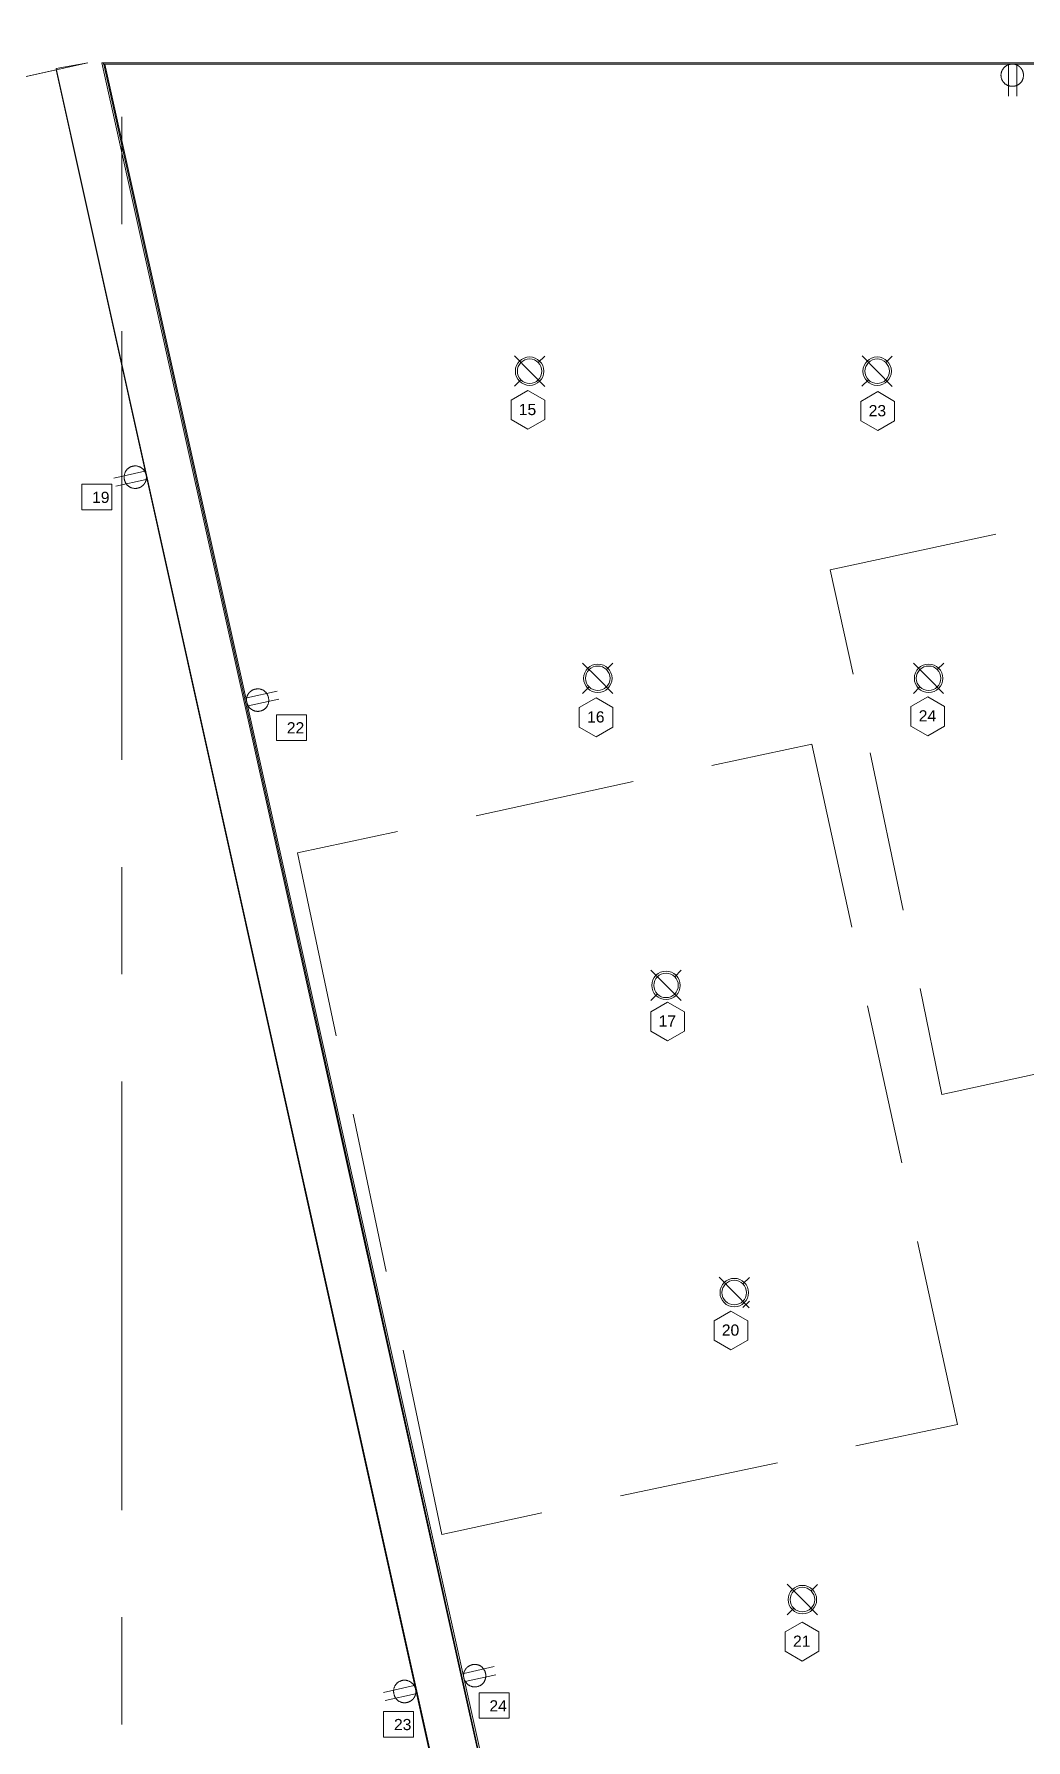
# Model space of a CAD drawing. Header units: inches. Extents: x 0.9 to 36.3, y 0.7 to 23.3.
# Drawn here: x 17.228 to 18.386, y 10.397 to 12.386 of the extents above; entities that cross this region are included whole.
import ezdxf

# ---------------------------------------------------------------- set-up
doc = ezdxf.new("R2010")
doc.units = ezdxf.units.IN
for name, color, linetype, lineweight, true_color in [('Lights', 7, 'Continuous', 5, 0xff0a0a), ('Numbering Lights', 1, 'Continuous', 0, 0xff0000), ('PDF_Geometry', 7, 'Continuous', 9, 0x777777)]:
    doc.layers.add(name, color=color, linetype=linetype, lineweight=lineweight, true_color=true_color)
doc.layers.add('Numbering receptecles', color=170, linetype='Continuous', lineweight=0)
doc.layers.add('Receptacles', color=170, linetype='Continuous', lineweight=0)
doc.styles.get("Standard").update_dxf_attribs({"font": 'arial.ttf'})

msp = doc.modelspace()

# ---------------------------------------------------------------- linework, layer by layer
at = {"layer": 'Lights', "linetype": 'ByBlock', "ltscale": 0.001}
for p, q in [((17.789, 12.0108), (17.8067, 11.993)), ((17.8168, 12.0031), (17.8244, 12.0107)), ((18.1947, 12.0108), (18.2123, 11.993)), ((18.2225, 12.0031), (18.23, 12.0107)), ((17.7889, 11.9754), (17.7965, 11.9829)), ((17.8067, 11.993), (17.8243, 11.9753)), ((18.1946, 11.9754), (18.2022, 11.9829)), ((18.2123, 11.993), (18.2299, 11.9753)), ((17.8686, 11.6525), (17.8863, 11.6348)), ((17.8964, 11.6449), (17.904, 11.6524)), ((18.2547, 11.6525), (18.2723, 11.6348)), ((18.2825, 11.6449), (18.29, 11.6524)), ((17.8685, 11.6172), (17.8761, 11.6247)), ((17.8863, 11.6348), (17.9039, 11.6171)), ((18.2546, 11.6172), (18.2622, 11.6247)), ((18.2723, 11.6348), (18.2899, 11.6171)), ((17.9482, 11.2943), (17.9659, 11.2766)), ((17.976, 11.2867), (17.9836, 11.2942)), ((17.9481, 11.2589), (17.9557, 11.2665)), ((17.9659, 11.2766), (17.9835, 11.2588)), ((18.0279, 10.9361), (18.0455, 10.9183)), ((18.0556, 10.9284), (18.0632, 10.936)), ((18.0455, 10.9183), (18.0631, 10.9006)), ((18.0556, 10.9007), (18.0632, 10.9082)), ((18.1074, 10.578), (18.1251, 10.5602)), ((18.1352, 10.5703), (18.1428, 10.5779)), ((18.1073, 10.5426), (18.1149, 10.5501)), ((18.1251, 10.5602), (18.1427, 10.5425))]:
    msp.add_line(p, q, dxfattribs=at)
for centre, radius in [((17.8067, 11.993), 0.0166), ((17.8067, 11.993), 0.0143), ((18.2123, 11.993), 0.0166), ((18.2123, 11.993), 0.0143), ((17.8863, 11.6348), 0.0166), ((17.8863, 11.6348), 0.0143), ((18.2723, 11.6348), 0.0166), ((18.2723, 11.6348), 0.0143), ((17.9659, 11.2766), 0.0166), ((17.9659, 11.2766), 0.0143), ((18.0455, 10.9183), 0.0166), ((18.0455, 10.9183), 0.0143), ((18.1251, 10.5602), 0.0166), ((18.1251, 10.5602), 0.0143)]:
    msp.add_circle(centre, radius, dxfattribs=at)
at = {"layer": 'Numbering Lights', "linetype": 'ByBlock', "ltscale": 0.001}
for points in [[(17.8046, 11.9706), (17.785, 11.9592), (17.785, 11.9365), (17.8046, 11.9252), (17.8243, 11.9365), (17.8243, 11.9592)], [(18.2129, 11.9692), (18.1932, 11.9578), (18.1932, 11.9351), (18.2129, 11.9238), (18.2325, 11.9351), (18.2325, 11.9578)], [(17.8843, 11.612), (17.8647, 11.6006), (17.8647, 11.5779), (17.8843, 11.5666), (17.904, 11.5779), (17.904, 11.6006)], [(18.2713, 11.6132), (18.2516, 11.6018), (18.2516, 11.5791), (18.2713, 11.5678), (18.2909, 11.5791), (18.2909, 11.6018)], [(17.9678, 11.2571), (17.9481, 11.2458), (17.9481, 11.2231), (17.9678, 11.2118), (17.9874, 11.2231), (17.9874, 11.2458)], [(18.0416, 10.8968), (18.0219, 10.8854), (18.0219, 10.8628), (18.0416, 10.8514), (18.0612, 10.8628), (18.0612, 10.8854)], [(18.1246, 10.5339), (18.105, 10.5226), (18.105, 10.4999), (18.1246, 10.4885), (18.1443, 10.4999), (18.1443, 10.5226)]]:
    msp.add_lwpolyline(points, close=True, dxfattribs=at)
at = {"layer": 'Numbering receptecles', "linetype": 'ByBlock', "ltscale": 0.001}
for points in [[(17.284, 11.8611), (17.319, 11.8611), (17.319, 11.8313), (17.284, 11.8313)], [(17.5113, 11.5923), (17.5463, 11.5923), (17.5463, 11.5624), (17.5113, 11.5624)], [(17.7477, 10.4515), (17.7827, 10.4515), (17.7827, 10.4217), (17.7477, 10.4217)], [(17.6362, 10.4297), (17.6712, 10.4297), (17.6712, 10.3998), (17.6362, 10.3998)]]:
    msp.add_lwpolyline(points, close=True, dxfattribs=at)
at = {"layer": 'PDF_Geometry', "linetype": 'ByBlock'}
for points in [[(17.8343, 9.7379), (17.2543, 12.3462), (17.291, 12.3528), (17.0426, 12.2978), (17.0226, 12.3878), (17.2976, 12.4495), (17.7243, 12.4495), (19.4592, 12.4495), (20.2658, 12.4495), (20.3308, 12.4495)], [(20.3308, 10.6629), (20.2375, 10.6629), (20.1958, 10.6629), (20.1958, 10.7129), (20.2375, 10.7129), (20.2375, 11.9378), (20.2375, 12.0362), (20.2375, 12.3578), (19.4859, 12.3578), (19.4859, 11.8429), (19.4725, 11.8429), (19.4725, 12.1978), (19.4459, 12.1978), (19.4459, 11.8429), (19.4325, 11.8429), (19.4325, 12.3528), (17.3076, 12.3528), (17.8876, 9.7496)], [(17.2543, 12.3445), (15.2444, 11.8978), (17.2543, 12.3445)], [(17.8326, 9.7396), (17.2543, 12.3445)], [(17.8876, 9.7496), (17.3076, 12.3528), (19.4325, 12.3528), (19.4325, 10.7146), (19.4325, 10.6262), (19.4309, 10.6262), (19.4292, 10.6262), (19.4292, 10.7146), (19.4292, 12.3512), (19.4309, 12.3512), (19.4309, 12.3528), (19.4309, 10.7146), (19.4309, 12.3528), (19.4309, 12.3512), (19.4292, 12.3512), (17.311, 12.3512), (17.3093, 12.3512), (17.3093, 12.3528), (17.3093, 12.3512), (17.311, 12.3512), (17.8893, 9.7529)], [(17.3093, 12.3528), (17.8876, 9.7513), (17.3093, 12.3528)], [(19.4309, 12.3528), (17.3093, 12.3528), (19.4309, 12.3528)], [(17.331, 12.1645), (17.331, 12.2895)], [(17.331, 11.5395), (17.331, 12.0395)], [(18.1843, 11.6395), (18.1576, 11.7612), (18.3509, 11.8029)], [(18.0193, 11.5329), (18.1359, 11.5579), (18.1826, 11.3445)], [(18.2426, 11.3645), (18.2043, 11.5479)], [(17.7443, 11.4745), (17.9276, 11.5145)], [(17.581, 11.2179), (17.536, 11.4312), (17.6526, 11.4562)], [(17.331, 11.2895), (17.331, 11.4145)], [(18.4809, 11.1912), (18.2876, 11.1495), (18.2626, 11.2729)], [(18.2009, 11.2529), (18.2409, 11.0695)], [(17.331, 10.6646), (17.331, 11.1645)], [(17.6393, 10.9429), (17.601, 11.1262)], [(18.2593, 10.9779), (18.3059, 10.7646), (18.1876, 10.7396)], [(17.8209, 10.6612), (17.7043, 10.6362), (17.6593, 10.8512)], [(18.0959, 10.7196), (17.9126, 10.6812)], [(17.331, 10.4146), (17.331, 10.5396)]]:
    msp.add_lwpolyline(points, dxfattribs=at)
at = {"layer": 'Receptacles', "linetype": 'ByBlock'}
for points in [[(18.3656, 12.3138), (18.3656, 12.3504)], [(18.3753, 12.3138), (18.3753, 12.3501)], [(17.3217, 11.8682), (17.3575, 11.8762)], [(17.3239, 11.8588), (17.3593, 11.8668)], [(17.512, 11.6199), (17.4766, 11.612)], [(17.5141, 11.6105), (17.4784, 11.6025)], [(17.7653, 10.482), (17.7298, 10.474)], [(17.7674, 10.4726), (17.7317, 10.4645)], [(17.6362, 10.4518), (17.6719, 10.4599)], [(17.6383, 10.4425), (17.6737, 10.4504)]]:
    msp.add_lwpolyline(points, dxfattribs=at)
for points in [[(18.3701, 12.3512), (18.3736, 12.3512), (18.3768, 12.3499), (18.3793, 12.3474), (18.3817, 12.3449), (18.3831, 12.3417), (18.383, 12.3382), (18.383, 12.3308), (18.3775, 12.3253), (18.3701, 12.3253), (18.3627, 12.3253), (18.3568, 12.3308), (18.3568, 12.3382), (18.3568, 12.3452), (18.3627, 12.3512), (18.3701, 12.3512)], [(17.3592, 11.8721), (17.36, 11.8687), (17.3594, 11.8652), (17.3575, 11.8623), (17.3557, 11.8593), (17.3528, 11.8573), (17.3494, 11.8566), (17.3422, 11.855), (17.3355, 11.8592), (17.3339, 11.8664), (17.3323, 11.8736), (17.3364, 11.8806), (17.3436, 11.8822), (17.3505, 11.8838), (17.3576, 11.8793), (17.3592, 11.8721)], [(17.4767, 11.6067), (17.4759, 11.6101), (17.4765, 11.6135), (17.4783, 11.6165), (17.4802, 11.6194), (17.4831, 11.6214), (17.4865, 11.6221), (17.4937, 11.6238), (17.5003, 11.6196), (17.5019, 11.6124), (17.5036, 11.6051), (17.4995, 11.5981), (17.4922, 11.5965), (17.4854, 11.595), (17.4783, 11.5994), (17.4767, 11.6067)], [(17.6736, 10.4557), (17.6744, 10.4523), (17.6738, 10.4489), (17.672, 10.4459), (17.6701, 10.443), (17.6672, 10.441), (17.6638, 10.4402), (17.6566, 10.4386), (17.65, 10.4428), (17.6484, 10.45), (17.6467, 10.4572), (17.6508, 10.4642), (17.6581, 10.4659), (17.6649, 10.4674), (17.672, 10.4629), (17.6736, 10.4557)], [(17.73, 10.4687), (17.7292, 10.4721), (17.7298, 10.4755), (17.7316, 10.4785), (17.7335, 10.4814), (17.7363, 10.4834), (17.7397, 10.4842), (17.747, 10.4858), (17.7536, 10.4816), (17.7552, 10.4744), (17.7569, 10.4672), (17.7527, 10.4602), (17.7455, 10.4586), (17.7387, 10.457), (17.7316, 10.4615), (17.73, 10.4687)]]:
    msp.add_rational_spline(points, [1, 0.948448710105, 0.948448710105, 1, 0.948448710105, 0.948448710105, 1, 1, 1, 1, 1, 1, 1, 1, 1, 1], degree=3, knots=[0, 0, 0, 0, 0.79168, 0.79168, 0.79168, 1.583359, 1.583359, 1.583359, 2.583359, 2.583359, 2.583359, 3.583359, 3.583359, 3.583359, 4.583359, 4.583359, 4.583359, 4.583359], dxfattribs=at)

# ---------------------------------------------------------------- texts
at = {"layer": 'Numbering Lights', "linetype": 'ByBlock', "ltscale": 0.001}
for s, p in [('15', (17.7941, 11.9418)), ('23', (18.2024, 11.9404)), ('16', (17.8738, 11.5832)), ('24', (18.2608, 11.5844)), ('17', (17.9572, 11.2284)), ('20', (18.031, 10.868)), ('21', (18.1141, 10.5051))]:
    msp.add_text(s, height=0.01309, dxfattribs=at).set_placement(p)
at = {"layer": 'Numbering receptecles', "linetype": 'ByBlock', "ltscale": 0.001}
for s, p in [('19', (17.2961, 11.8393)), ('22', (17.5234, 11.5705)), ('24', (17.7598, 10.4297)), ('23', (17.6484, 10.4079))]:
    msp.add_text(s, height=0.01309, dxfattribs=at).set_placement(p)

doc.saveas('drawing.dxf')
